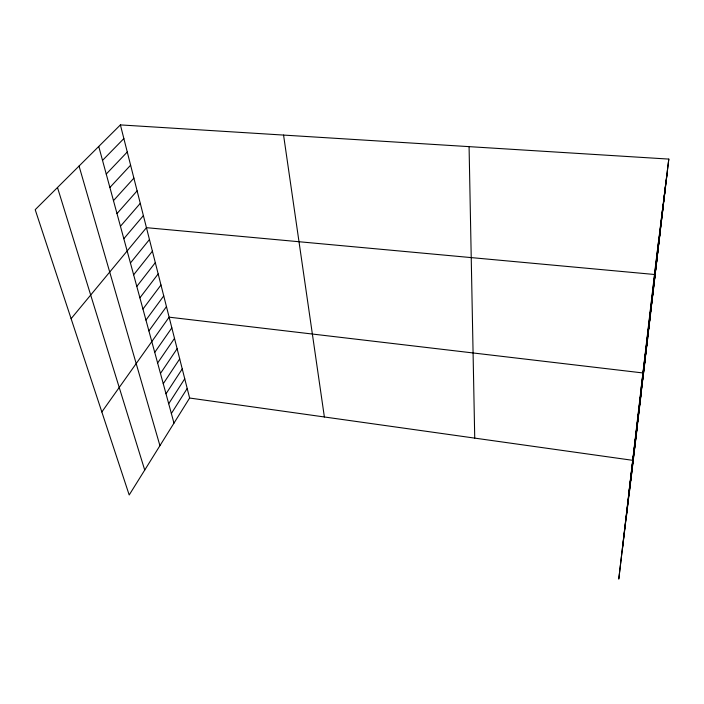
<?xml version="1.0" encoding="UTF-8"?>
<svg xmlns="http://www.w3.org/2000/svg" width="704" height="704" viewBox="0 0 704 704"><rect width="100%" height="100%" fill="white"/><g stroke="black" fill="none" stroke-linecap="round" stroke-linejoin="round"><path stroke-width="1.06" d="M622.547 548.284L659.085 237.116M626.217 518.311L662.446 210.082M629.578 490.82L665.491 185.662M668.8 159.086L655.565 265.39L618.772 579.093L668.8 159.086L120.402 124.907L35.2 209.686L129.193 494.974L189.622 398.033L120.402 124.907M653.259 289.582L656.779 261.131M641.177 388.045L655.195 274.551L146.45 227.674L71.113 318.674M648.551 329.622L653.646 287.716M645.559 355.001L650.637 313.262M642.69 379.394L647.742 337.85M629.191 490.23L644.952 361.522M634.559 448.492L640.878 396.097M630.793 480.533L636.988 429.123M663.626 201.494L666.97 174.592M661.804 216.982L665.183 189.781M658.275 246.954L663.432 204.644M656.568 261.466L660.035 233.473M654.896 275.669L658.39 247.438M171.362 413.512L187.202 388.476M168.705 403.735L184.747 378.778M166.003 393.8L182.248 368.922M163.258 383.706L179.705 358.899M160.468 373.437L177.126 348.718M157.626 363L174.504 338.378M154.739 352.378L171.838 327.862M101.842 411.954L169.127 317.17L643.597 373.032M148.905 330.915L166.452 306.618M145.957 320.074L163.742 295.9M142.956 309.047L160.978 284.997M139.902 297.836L158.171 273.918M136.805 286.422L155.311 262.645M133.646 274.815L152.407 251.187M130.434 262.997L149.45 239.536M123.834 238.726L143.387 215.609M120.446 226.266L140.281 203.333M116.987 213.576L137.113 190.846M113.476 200.649L133.892 178.13M109.894 187.475L130.61 165.185M106.242 174.064L127.266 152.002M102.529 160.389L123.869 138.574M189.622 398.033L633.301 460.407M57.49 187.502L144.725 470.061M79.059 166.047L159.931 445.667M98.736 146.458L173.976 423.13M283.562 135.071L324.377 416.979M469.075 146.634L474.734 438.117"/></g></svg>
